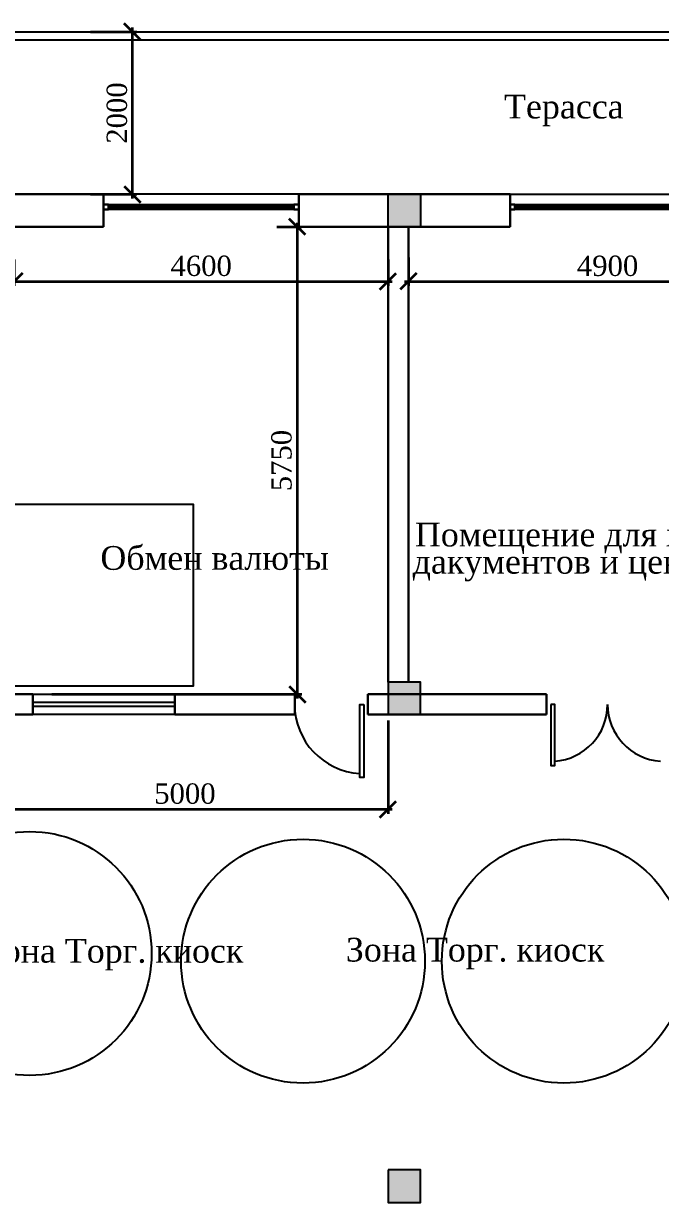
# Model space of a CAD drawing. Header units: inches. Extents: x 2870606 to 3671143, y -733551 to -473558.
# Drawn here: x 2934711 to 2942546, y -677504 to -663004 of the extents above; entities that cross this region are included whole.
import ezdxf

# ---------------------------------------------------------------- set-up
doc = ezdxf.new("R2010")
doc.units = ezdxf.units.IN
doc.header["$MEASUREMENT"] = 0
doc.layers.add('A_Windows', color=160, linetype='Continuous')
doc.layers.add('ШРИФТ', color=7, linetype='Continuous')
doc.styles.add('GENERATED_STYLE_1', font='times.ttf')
doc.styles.add('J~stule', font='dutch.ttf')
doc.linetypes.add('FENCELINE1', pattern='A,0.25,-0.1,[133,ltypeshp.shx,S=0.1,R=0,X=-0.1,Y=0],-0.1,1', length=1.45)
doc.dimstyles.new('J~style', dxfattribs={"dimscale": 100, "dimtxt": 2.5, "dimasz": 2, "dimexe": 0.55, "dimexo": 0.725, "dimtad": 1, "dimdec": 0, "dimdsep": 46, "dimtxsty": 'J~stule', "dimblk": 'OBLIQUE', "dimcen": 2, "dimdle": 0.5, "dimadec": 0, "dimazin": 0, "dimtfac": 1, "dimtdec": 0, "dimtmove": 0, "dimatfit": 3, "dimfxl": 1, "dimarcsym": 0})

# ---------------------------------------------------------------- blocks, each defined once
blk = doc.blocks.new('_Oblique')
at = {"color": 0, "linetype": 'ByBlock', "lineweight": -2}
blk.add_line((-0.5, -0.5), (0.5, 0.5), dxfattribs=at)
blk = doc.blocks.new('*D128')
at = {"color": 0, "lineweight": -2, "transparency": 16777216}
for p, q in [((3201638, -556845), (3201638, -557171)), ((3206238, -556845), (3206238, -557171)), ((3201588, -557116), (3206288, -557116))]:
    blk.add_line(p, q, dxfattribs=at)
at = {"layer": 'Defpoints', "color": 0, "lineweight": 35, "transparency": 16777216}
for p in [(3201638, -556773), (3206238, -556773), (3206238, -557116)]:
    blk.add_point(p, dxfattribs=at)
at = {"color": 0, "lineweight": -2, "transparency": 16777216, "xscale": 200, "yscale": 200, "zscale": 200, "rotation": 180}
blk.add_blockref('_Oblique', (3201638, -557116), dxfattribs=at)
at = {"color": 0, "lineweight": -2, "transparency": 16777216, "xscale": 200, "yscale": 200, "zscale": 200}
blk.add_blockref('_Oblique', (3206238, -557116), dxfattribs=at)
at = {"color": 0, "transparency": 16777216, "insert": (3203938, -556926), "char_height": 250, "attachment_point": 5, "style": 'J~stule'}
blk.add_mtext('4600', dxfattribs=at)
blk = doc.blocks.new('*D129')
at = {"color": 0, "lineweight": -2, "transparency": 16777216}
for p, q in [((3206488, -556824), (3206488, -557171)), ((3211388, -556824), (3211388, -557171)), ((3206438, -557116), (3211438, -557116))]:
    blk.add_line(p, q, dxfattribs=at)
at = {"layer": 'Defpoints', "color": 0, "lineweight": 35, "transparency": 16777216}
for p in [(3206488, -556751), (3211388, -556751), (3211388, -557116)]:
    blk.add_point(p, dxfattribs=at)
at = {"color": 0, "lineweight": -2, "transparency": 16777216, "xscale": 200, "yscale": 200, "zscale": 200, "rotation": 180}
blk.add_blockref('_Oblique', (3206488, -557116), dxfattribs=at)
at = {"color": 0, "lineweight": -2, "transparency": 16777216, "xscale": 200, "yscale": 200, "zscale": 200}
blk.add_blockref('_Oblique', (3211388, -557116), dxfattribs=at)
at = {"color": 0, "transparency": 16777216, "insert": (3208938, -556926), "char_height": 250, "attachment_point": 5, "style": 'J~stule'}
blk.add_mtext('4900', dxfattribs=at)
blk = doc.blocks.new('*D131')
at = {"color": 0, "lineweight": -2, "transparency": 16777216}
for p, q in [((3204868, -556445), (3205175, -556445)), ((3205120, -556395), (3205120, -562245)), ((3202102, -562195), (3205175, -562195))]:
    blk.add_line(p, q, dxfattribs=at)
at = {"layer": 'Defpoints', "color": 0, "lineweight": 35, "transparency": 16777216}
for p in [(3204795, -556445), (3202030, -562195), (3205120, -562195)]:
    blk.add_point(p, dxfattribs=at)
at = {"color": 0, "lineweight": -2, "transparency": 16777216, "xscale": 200, "yscale": 200, "zscale": 200}
for p, rotation in [((3205120, -556445), 90), ((3205120, -562195), 270)]:
    blk.add_blockref('_Oblique', p, dxfattribs=dict(at, rotation=rotation))
at = {"color": 0, "transparency": 16777216, "insert": (3204927, -559320), "char_height": 250, "attachment_point": 5, "rotation": 90, "style": 'J~stule'}
blk.add_mtext('5750', dxfattribs=at)
blk = doc.blocks.new('*D132')
at = {"color": 0, "lineweight": -2, "transparency": 16777216}
for p, q in [((3202575, -554045), (3203147, -554045)), ((3203092, -556095), (3203092, -553995)), ((3202575, -556045), (3203147, -556045))]:
    blk.add_line(p, q, dxfattribs=at)
at = {"layer": 'Defpoints', "color": 0, "lineweight": 35, "transparency": 16777216}
for p in [(3202502, -554045), (3203092, -554045), (3202502, -556045)]:
    blk.add_point(p, dxfattribs=at)
at = {"color": 0, "lineweight": -2, "transparency": 16777216, "xscale": 200, "yscale": 200, "zscale": 200}
for p, rotation in [((3203092, -554045), 90), ((3203092, -556045), 270)]:
    blk.add_blockref('_Oblique', p, dxfattribs=dict(at, rotation=rotation))
at = {"color": 0, "transparency": 16777216, "insert": (3202902, -555045), "char_height": 250, "attachment_point": 5, "rotation": 90, "style": 'J~stule'}
blk.add_mtext('2000', dxfattribs=at)
blk = doc.blocks.new('*D141')
at = {"color": 0, "lineweight": -2, "transparency": 16777216}
for p, q in [((3201238, -562517), (3201238, -563665)), ((3206238, -562517), (3206238, -563665)), ((3206288, -563610), (3201188, -563610))]:
    blk.add_line(p, q, dxfattribs=at)
at = {"layer": 'Defpoints', "color": 0, "lineweight": 35, "transparency": 16777216}
for p in [(3201238, -562445), (3206238, -562445), (3201238, -563610)]:
    blk.add_point(p, dxfattribs=at)
at = {"color": 0, "lineweight": -2, "transparency": 16777216, "xscale": 200, "yscale": 200, "zscale": 200, "rotation": 180}
blk.add_blockref('_Oblique', (3201238, -563610), dxfattribs=at)
at = {"color": 0, "lineweight": -2, "transparency": 16777216, "xscale": 200, "yscale": 200, "zscale": 200}
blk.add_blockref('_Oblique', (3206238, -563610), dxfattribs=at)
at = {"color": 0, "transparency": 16777216, "insert": (3203738, -563418), "char_height": 250, "attachment_point": 5, "style": 'J~stule'}
blk.add_mtext('5000', dxfattribs=at)
blk = doc.blocks.new('*U56')
at = {"color": 7, "lineweight": 30}
for points in [[(0, 60), (60, 60), (60, 0), (0, 0)], [(2400, 60), (2340, 60), (2340, 0), (2400, 0)]]:
    blk.add_lwpolyline(points, close=True, dxfattribs=at)
at = {"color": 4, "lineweight": 25}
for points in [[(60, 60), (2340, 60), (2340, 0), (60, 0)], [(60, 35), (2340, 35), (2340, 25), (60, 25)]]:
    blk.add_lwpolyline(points, close=True, dxfattribs=at)
blk = doc.blocks.new('dfgfdgf')
h = blk.add_hatch(color=256)
h.dxf.hatch_style = 1
h.paths.add_polyline_path([(3383175.57, -513433.49), (3383175.57, -513833.49), (3382775.57, -513833.49), (3382775.57, -513433.49)])
h = blk.add_hatch(color=256)
h.dxf.hatch_style = 1
h.paths.add_polyline_path([(3383175.57, -519833.49), (3383175.57, -519433.49), (3382775.57, -519433.49), (3382775.57, -519833.49)])
h = blk.add_hatch(color=256)
h.dxf.hatch_style = 1
h.paths.add_polyline_path([(3383175.57, -525833.49), (3383175.57, -525433.49), (3382775.57, -525433.49), (3382775.57, -525833.49)])
for p, q in [((3378175.57, -511433.49), (3392775.57, -511433.49)), ((3379275.57, -513633.49), (3379275.57, -513433.49)), ((3378404.83, -519583.49), (3379604.83, -519583.49)), ((3380150.1, -519683.49), (3378404.83, -519683.49)), ((3380150.1, -519733.49), (3378404.83, -519733.49)), ((3380150.1, -519833.49), (3378404.83, -519833.49))]:
    blk.add_line(p, q)
at = {"linetype": 'FENCELINE1', "ltscale": 200}
blk.add_line((3378175.57, -511533.49), (3392775.57, -511533.49), dxfattribs=at)
at = {"lineweight": 30}
for p, q in [((3378175.57, -513433.49), (3379275.57, -513433.49)), ((3379275.57, -513833.49), (3379275.57, -513433.49)), ((3381675.57, -513433.49), (3384275.57, -513433.49)), ((3381675.57, -513833.49), (3381675.57, -513433.49)), ((3384275.57, -513833.49), (3384275.57, -513433.49)), ((3379275.57, -513833.49), (3378175.57, -513833.49)), ((3384275.57, -513833.49), (3381675.57, -513833.49)), ((3382775.57, -513833.49), (3382775.57, -519433.49)), ((3383025.57, -513833.49), (3383025.57, -519433.49)), ((3378404.83, -519583.49), (3378404.83, -519833.49)), ((3380150.1, -519583.49), (3380150.1, -519833.49)), ((3381625.57, -519583.49), (3381625.57, -519833.49)), ((3382525.57, -519583.49), (3382525.57, -519833.49)), ((3384725.57, -519583.49), (3384725.57, -519833.49))]:
    blk.add_line(p, q, dxfattribs=at)
at = {"elevation": -87.82}
for points in [[(3381675.57, -513433.49), (3379275.57, -513433.49)], [(3384275.57, -513433.49), (3386675.57, -513433.49)]]:
    blk.add_lwpolyline(points, dxfattribs=at)
for points in [[(3382775.57, -513833.49), (3382775.57, -513433.49), (3383175.57, -513433.49), (3383175.57, -513833.49)], [(3382775.57, -519433.49), (3382775.57, -519833.49), (3383175.57, -519833.49), (3383175.57, -519433.49)], [(3382475.57, -519708.49), (3382475.57, -520608.49), (3382425.57, -520608.49), (3382425.57, -519708.49)], [(3384775.57, -519708.49), (3384775.57, -520458.49), (3384825.57, -520458.49), (3384825.57, -519708.49)], [(3382775.57, -525433.49), (3382775.57, -525833.49), (3383175.57, -525833.49), (3383175.57, -525433.49)]]:
    blk.add_lwpolyline(points, close=True)
at = {"color": 1}
blk.add_lwpolyline([(3378175.57, -519483.49), (3378175.57, -517243.92), (3380375.99, -517243.92), (3380375.99, -519483.49)], close=True, dxfattribs=at)
at = {"lineweight": 30}
for points in [[(3378404.83, -519583.49), (3377775.57, -519583.49), (3377775.57, -519833.49)], [(3381625.57, -519583.49), (3380150.1, -519583.49)], [(3384725.57, -519583.49), (3382525.57, -519583.49)], [(3382525.57, -519833.49), (3382525.57, -519583.49)], [(3378404.83, -519833.49), (3378175.57, -519833.49), (3378175.57, -519833.49)], [(3381625.57, -519833.49), (3380150.1, -519833.49)], [(3384725.57, -519833.49), (3382525.57, -519833.49)]]:
    blk.add_lwpolyline(points, dxfattribs=at)
for centre in [(3378365.22, -522771.24), (3381728.17, -522866.24), (3384937.32, -522866.24)]:
    blk.add_circle(centre, 1500)
for centre, radius, start, end in [((3382475.57, -519708.49), 850, 180, 266.627713), ((3384775.57, -519708.49), 700, 274.096044, 0), ((3386175.57, -519708.49), 700, 180, 265.903956)]:
    blk.add_arc(centre, radius, start, end)
at = {"layer": 'A_Windows', "color": 5, "lineweight": 30, "rotation": 1.53929364827328e-05}
for p in [(3379275.57, -513619.8), (3384275.57, -513619.8)]:
    blk.add_blockref('*U56', p, dxfattribs=at)
at = {"layer": 'ШРИФТ', "style": 'GENERATED_STYLE_1'}
for s, p in [('Терасса', (3384201.67, -512500.72)), ('Помещение для хранения', (3383104.66, -517764.48)), ('Обмен валюты', (3379235.67, -518052.5)), ('дакументов и ценных вещей', (3383077.22, -518099.31)), ('Зона Торг. киоск', (3382255.22, -522870.7)), ('Зона Торг. киоск', (3377812.72, -522884.53))]:
    blk.add_text(s, height=292.5, dxfattribs=at).set_placement(p)
for base, p1, p2, picture, middle in [((3379629.62, -511433.49), (3379039.58, -513433.49), (3379039.58, -511433.49), '*D132', (3379439.6, -512433.49)), ((3381657.48, -519583.49), (3381332.56, -513833.49), (3378567.05, -519583.49), '*D131', (3381464.78, -516708.49))]:
    dim = blk.add_linear_dim(base=base, p1=p1, p2=p2, angle=90, dimstyle='J~style', override={"dimdec": 1, "dimtdec": 1})
    dim.commit()
    dim.dimension.update_dxf_attribs({"geometry": picture, "text_midpoint": middle, "insert": (176537.36, 42611.32)})
for base, p1, p2, picture, middle in [((3382775.57, -514505.03), (3378175.57, -514161.34), (3382775.57, -514161.34), '*D128', (3380475.57, -514315.02)), ((3387925.57, -514505.03), (3383025.57, -514139.78), (3387925.57, -514139.78), '*D129', (3385475.57, -514315.02)), ((3377775.57, -520998.88), (3382775.57, -519833.49), (3377775.57, -519833.49), '*D141', (3380275.57, -520806.18))]:
    dim = blk.add_linear_dim(base=base, p1=p1, p2=p2, dimstyle='J~style', override={"dimdec": 1, "dimtdec": 1})
    dim.commit()
    dim.dimension.update_dxf_attribs({"geometry": picture, "text_midpoint": middle, "insert": (176537.36, 42611.32)})

msp = doc.modelspace()

# ---------------------------------------------------------------- block references
at = {"color": 1, "lineweight": 35}
msp.add_blockref('dfgfdgf', (-443579.5, -151670.23), dxfattribs=at)

doc.saveas('drawing.dxf')
